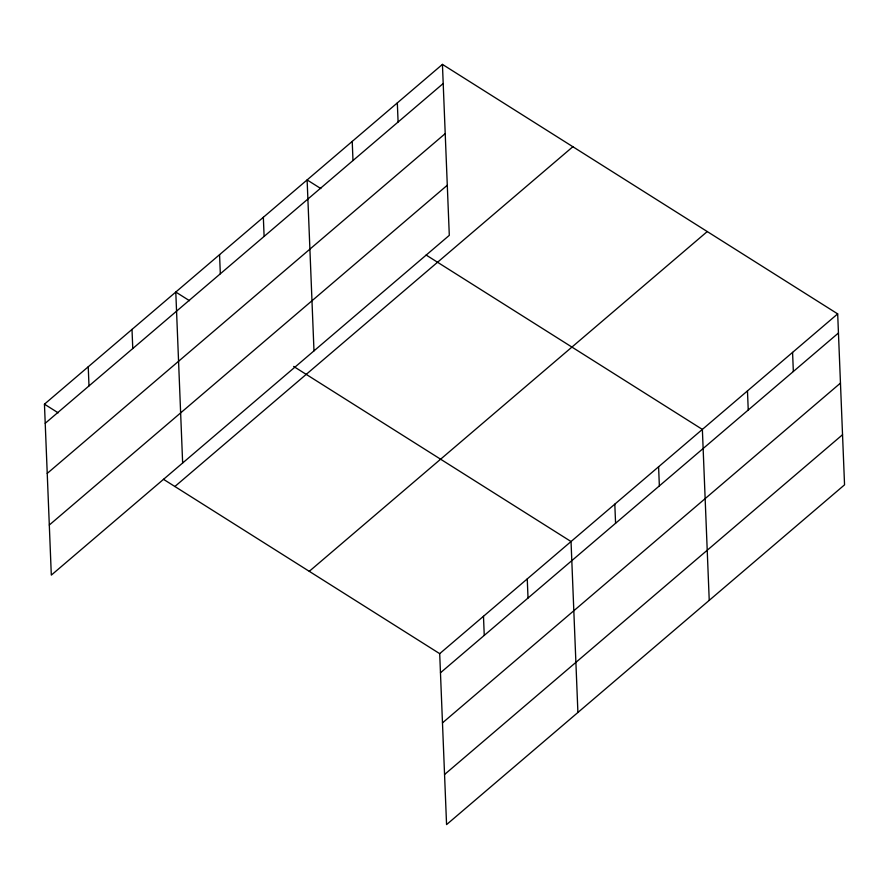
<?xml version="1.0" encoding="UTF-8"?>
<svg xmlns="http://www.w3.org/2000/svg" width="889" height="889" viewBox="0 0 889 889"><rect width="100%" height="100%" fill="white"/><g stroke="black" fill="none" stroke-linecap="round" stroke-linejoin="round"><path stroke-width="1.33" d="M442.433 64.397L449.301 235.341L51.318 575.116L44.45 404.173L442.433 64.397L837.682 313.884L844.55 484.827L446.567 824.603L439.699 653.659L837.682 313.884M45.217 423.297L443.2 83.522M47.228 473.404L445.211 133.617M49.306 525.021L447.289 185.245M174.877 486.505L572.86 146.729M309.272 571.327L707.255 231.551M440.466 672.784L838.449 332.997M442.478 722.879L840.461 383.103M444.556 774.497L842.539 434.721M320.851 188.59L307.116 179.922L313.984 350.866M426.109 255.032L702.366 429.409L709.233 600.353M189.513 300.715L175.789 292.048L182.645 462.991M293.637 366.435L571.038 541.534L577.906 712.478M44.45 404.173L58.185 412.84M163.443 479.282L439.699 653.659M792.577 352.388L793.344 371.513M747.471 390.893L748.238 410.018M658.593 466.781L659.36 485.905M614.81 504.152L615.577 523.277M527.255 578.906L528.022 598.03M483.483 616.277L484.249 635.402M397.327 102.902L398.094 122.026M352.222 141.418L352.989 160.531M263.344 217.294L264.111 236.418M219.561 254.676L220.328 273.79M132.005 329.419L132.772 348.544M88.233 366.801L89 385.926"/></g></svg>
